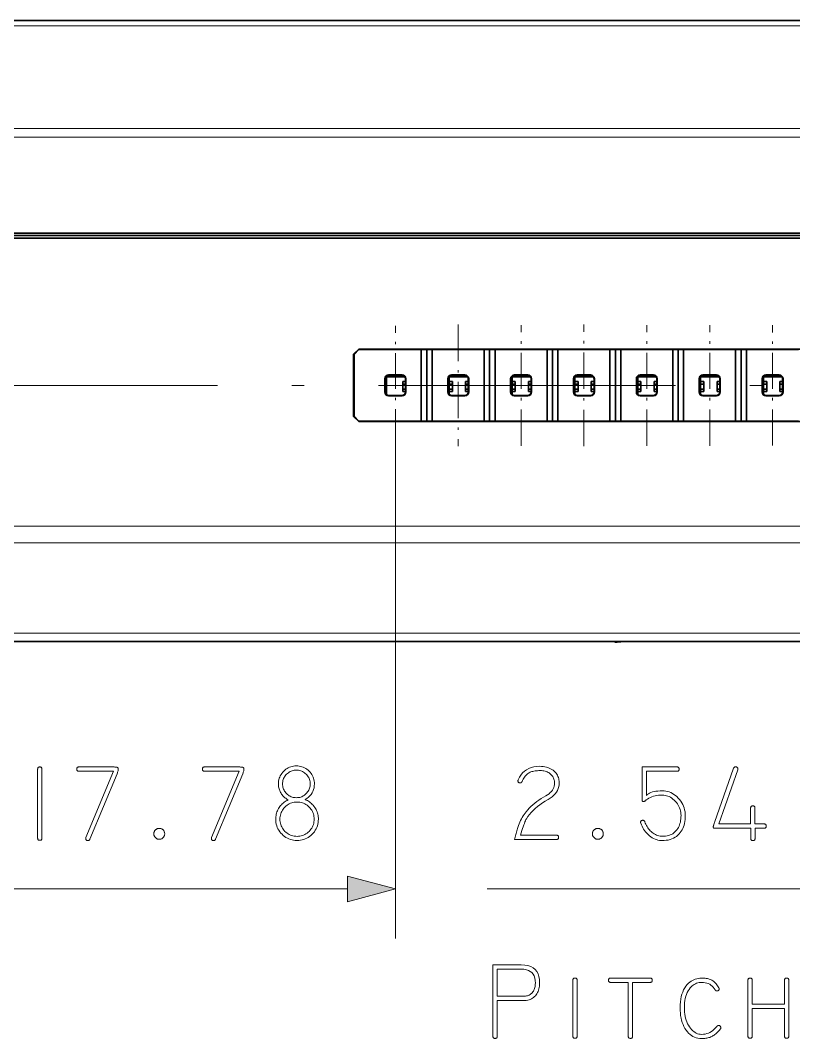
# Model space of a CAD drawing. Extents: x 0 to 297, y 0 to 210.
# Drawn here: x 138.28 to 169.52, y 129.3 to 170.45 of the extents above; entities that cross this region are included whole.
import ezdxf

# ---------------------------------------------------------------- set-up
doc = ezdxf.new("R2010")
doc.units = 0
doc.linetypes.add('DASHDOT', pattern=[18.5, 12, -3, 0.5, -3])

msp = doc.modelspace()

# ---------------------------------------------------------------- linework, layer by layer
at = {"color": 7, "lineweight": 35}
for p, q in [((178.56, 170.451), (125.105, 170.451)), ((115.763, 161.851), (178.611, 161.851)), ((115.763, 161.751), (178.611, 161.751)), ((115.763, 161.751), (178.611, 161.751)), ((115.763, 161.651), (178.611, 161.651)), ((151.954, 157.168), (177.748, 157.168)), ((151.955, 154.237), (177.747, 154.237)), ((122.07, 145.351), (177.187, 145.351))]:
    msp.add_line(p, q, dxfattribs=at)
at = {"color": 7, "lineweight": 13}
for p, q in [((178.56, 170.235), (125.105, 170.235)), ((116.103, 166.082), (178.555, 166.082)), ((116.103, 165.728), (178.555, 165.728)), ((178.349, 150.014), (116.403, 150.014)), ((178.349, 149.343), (116.403, 149.343)), ((122.07, 145.691), (177.187, 145.691))]:
    msp.add_line(p, q, dxfattribs=at)
at = {"color": 7, "linetype": 'DASHDOT', "lineweight": 13, "ltscale": 0.120267}
msp.add_line((153.431, 153.296), (153.431, 158.107), dxfattribs=at)
at = {"color": 7, "linetype": 'DASHDOT', "lineweight": 13, "ltscale": 0.122996}
msp.add_line((155.971, 158.161), (155.971, 153.241), dxfattribs=at)
at = {"color": 7, "linetype": 'DASHDOT', "lineweight": 13, "ltscale": 0.121904}
for p, q in [((158.511, 153.263), (158.511, 158.139)), ((163.591, 153.263), (163.591, 158.139))]:
    msp.add_line(p, q, dxfattribs=at)
at = {"color": 7, "linetype": 'DASHDOT', "lineweight": 13, "ltscale": 0.122995}
msp.add_line((161.051, 153.241), (161.051, 158.161), dxfattribs=at)
at = {"color": 7, "linetype": 'DASHDOT', "lineweight": 13, "ltscale": 0.121905}
msp.add_line((166.131, 153.263), (166.131, 158.139), dxfattribs=at)
at = {"color": 7, "linetype": 'DASHDOT', "lineweight": 13, "ltscale": 0.121359}
msp.add_line((168.671, 153.274), (168.671, 158.128), dxfattribs=at)
at = {"color": 7, "lineweight": 35, "ltscale": 0.007416}
msp.add_line((151.744, 156.958), (151.954, 157.168), dxfattribs=at)
at = {"color": 7, "lineweight": 35, "ltscale": 0.062819}
msp.add_line((151.747, 154.445), (151.744, 156.958), dxfattribs=at)
at = {"color": 7, "lineweight": 35, "ltscale": 0.000448433}
msp.add_line((151.761, 156.951), (151.744, 156.958), dxfattribs=at)
at = {"color": 7, "lineweight": 35, "ltscale": 0.007071}
for p, q in [((151.761, 156.951), (151.961, 157.151)), ((151.761, 154.451), (151.961, 154.251))]:
    msp.add_line(p, q, dxfattribs=at)
at = {"color": 7, "lineweight": 35, "ltscale": 0.0625}
msp.add_line((151.761, 156.951), (151.761, 154.451), dxfattribs=at)
at = {"color": 7, "lineweight": 35, "ltscale": 0.000453891}
msp.add_line((151.961, 157.151), (151.954, 157.168), dxfattribs=at)
at = {"color": 7, "lineweight": 35, "ltscale": 0.062975}
for p, q in [((151.961, 157.151), (154.48, 157.151)), ((154.48, 154.251), (151.961, 154.251))]:
    msp.add_line(p, q, dxfattribs=at)
at = {"color": 7, "lineweight": 35, "ltscale": 0.005503}
for p, q in [((154.48, 157.151), (154.7, 157.143)), ((154.92, 157.151), (154.7, 157.143)), ((157.02, 157.151), (157.24, 157.143)), ((157.46, 157.151), (157.24, 157.143)), ((159.56, 157.151), (159.78, 157.143)), ((160, 157.151), (159.78, 157.143)), ((162.1, 157.151), (162.32, 157.143)), ((162.54, 157.151), (162.32, 157.143)), ((164.64, 157.151), (164.86, 157.143)), ((165.08, 157.151), (164.86, 157.143)), ((167.18, 157.151), (167.4, 157.143)), ((167.62, 157.151), (167.4, 157.143)), ((154.7, 154.259), (154.48, 154.251)), ((154.7, 154.259), (154.92, 154.251)), ((157.24, 154.259), (157.02, 154.251)), ((157.24, 154.259), (157.46, 154.251)), ((159.78, 154.259), (159.56, 154.251)), ((159.78, 154.259), (160, 154.251)), ((162.32, 154.259), (162.1, 154.251)), ((162.32, 154.259), (162.54, 154.251)), ((164.86, 154.259), (164.64, 154.251)), ((164.86, 154.259), (165.08, 154.251)), ((167.4, 154.259), (167.18, 154.251)), ((167.4, 154.259), (167.62, 154.251))]:
    msp.add_line(p, q, dxfattribs=at)
at = {"color": 7, "lineweight": 35, "ltscale": 0.0725}
for p, q in [((154.48, 157.151), (154.48, 154.251)), ((154.92, 157.151), (154.92, 154.251)), ((157.02, 157.151), (157.02, 154.251)), ((157.46, 157.151), (157.46, 154.251)), ((159.56, 157.151), (159.56, 154.251)), ((160, 157.151), (160, 154.251)), ((162.1, 157.151), (162.1, 154.251)), ((162.54, 157.151), (162.54, 154.251)), ((164.64, 157.151), (164.64, 154.251)), ((165.08, 157.151), (165.08, 154.251)), ((167.18, 157.151), (167.18, 154.251)), ((167.62, 157.151), (167.62, 154.251))]:
    msp.add_line(p, q, dxfattribs=at)
at = {"color": 7, "lineweight": 35, "ltscale": 0.072116}
for p, q in [((154.7, 157.143), (154.7, 154.259)), ((157.24, 157.143), (157.24, 154.259)), ((159.78, 157.143), (159.78, 154.259)), ((162.32, 157.143), (162.32, 154.259)), ((164.86, 157.143), (164.86, 154.259)), ((167.4, 157.143), (167.4, 154.259))]:
    msp.add_line(p, q, dxfattribs=at)
at = {"color": 7, "lineweight": 35, "ltscale": 0.0525}
for p, q in [((154.92, 157.151), (157.02, 157.151)), ((157.46, 157.151), (159.56, 157.151)), ((160, 157.151), (162.1, 157.151)), ((162.54, 157.151), (164.64, 157.151)), ((165.08, 157.151), (167.18, 157.151)), ((167.62, 157.151), (169.72, 157.151)), ((157.02, 154.251), (154.92, 154.251)), ((159.56, 154.251), (157.46, 154.251)), ((162.1, 154.251), (160, 154.251)), ((164.64, 154.251), (162.54, 154.251)), ((167.18, 154.251), (165.08, 154.251)), ((169.72, 154.251), (167.62, 154.251))]:
    msp.add_line(p, q, dxfattribs=at)
at = {"color": 7, "lineweight": 35, "ltscale": 0.013664}
for p, q in [((153.008, 155.428), (153.008, 155.974)), ((153.158, 156.124), (153.704, 156.124)), ((153.854, 155.428), (153.854, 155.974)), ((155.548, 155.428), (155.548, 155.974)), ((155.698, 156.124), (156.244, 156.124)), ((156.394, 155.428), (156.394, 155.974)), ((158.088, 155.428), (158.088, 155.974)), ((158.238, 156.124), (158.784, 156.124)), ((158.934, 155.428), (158.934, 155.974)), ((160.628, 155.428), (160.628, 155.974)), ((160.778, 156.124), (161.324, 156.124)), ((161.474, 155.428), (161.474, 155.974)), ((163.168, 155.428), (163.168, 155.974)), ((163.318, 156.124), (163.864, 156.124)), ((164.014, 155.428), (164.014, 155.974)), ((165.708, 155.428), (165.708, 155.974)), ((165.858, 156.124), (166.404, 156.124)), ((166.554, 155.428), (166.554, 155.974)), ((168.248, 155.428), (168.248, 155.974)), ((168.398, 156.124), (168.944, 156.124)), ((169.094, 155.428), (169.094, 155.974)), ((153.158, 155.278), (153.704, 155.278)), ((155.698, 155.278), (156.244, 155.278)), ((158.238, 155.278), (158.784, 155.278)), ((160.778, 155.278), (161.324, 155.278)), ((163.318, 155.278), (163.864, 155.278)), ((165.858, 155.278), (166.404, 155.278)), ((168.398, 155.278), (168.944, 155.278))]:
    msp.add_line(p, q, dxfattribs=at)
at = {"color": 7, "lineweight": 13, "ltscale": 0.000517631}
for p, q in [((153.022, 155.96), (153.008, 155.974)), ((163.182, 155.96), (163.168, 155.974)), ((166.539, 155.96), (166.554, 155.974))]:
    msp.add_line(p, q, dxfattribs=at)
at = {"color": 7, "lineweight": 35, "ltscale": 0.012931}
for p, q in [((153.022, 155.443), (153.022, 155.96)), ((153.839, 155.443), (153.839, 155.96)), ((155.562, 155.443), (155.562, 155.96)), ((156.379, 155.443), (156.379, 155.96)), ((158.102, 155.443), (158.102, 155.96)), ((158.919, 155.443), (158.919, 155.96)), ((160.642, 155.443), (160.642, 155.96)), ((161.459, 155.443), (161.459, 155.96)), ((163.182, 155.443), (163.182, 155.96)), ((163.999, 155.443), (163.999, 155.96)), ((165.722, 155.443), (165.722, 155.96)), ((166.539, 155.443), (166.539, 155.96)), ((168.262, 155.443), (168.262, 155.96)), ((169.079, 155.443), (169.079, 155.96))]:
    msp.add_line(p, q, dxfattribs=at)
at = {"color": 7, "lineweight": 35, "ltscale": 0.017746}
for p, q in [((153.067, 156.045), (153.067, 155.336)), ((155.607, 156.045), (155.607, 155.336)), ((158.147, 156.045), (158.147, 155.336)), ((160.687, 156.045), (160.687, 155.336)), ((163.227, 156.045), (163.227, 155.336)), ((165.767, 156.045), (165.767, 155.336)), ((168.307, 156.045), (168.307, 155.336))]:
    msp.add_line(p, q, dxfattribs=at)
at = {"color": 7, "lineweight": 35, "ltscale": 0.018637}
for p, q in [((153.813, 156.045), (153.067, 156.045)), ((156.353, 156.045), (155.607, 156.045)), ((158.893, 156.045), (158.147, 156.045)), ((161.433, 156.045), (160.687, 156.045)), ((163.973, 156.045), (163.227, 156.045)), ((166.513, 156.045), (165.767, 156.045)), ((169.053, 156.045), (168.307, 156.045))]:
    msp.add_line(p, q, dxfattribs=at)
at = {"color": 7, "lineweight": 35, "ltscale": 0.017763}
msp.add_line((153.068, 156.045), (153.068, 155.335), dxfattribs=at)
at = {"color": 7, "lineweight": 13, "ltscale": 0.000516822}
for p, q in [((153.172, 156.11), (153.158, 156.124)), ((153.69, 156.11), (153.704, 156.124)), ((155.712, 156.11), (155.698, 156.124)), ((156.23, 156.11), (156.244, 156.124)), ((158.252, 156.11), (158.238, 156.124)), ((158.77, 156.11), (158.784, 156.124)), ((160.792, 156.11), (160.778, 156.124)), ((161.31, 156.11), (161.324, 156.124)), ((163.332, 156.11), (163.318, 156.124)), ((166.39, 156.11), (166.404, 156.124)), ((168.412, 156.11), (168.398, 156.124)), ((168.93, 156.11), (168.944, 156.124))]:
    msp.add_line(p, q, dxfattribs=at)
at = {"color": 7, "lineweight": 35, "ltscale": 0.012933}
for p, q in [((153.69, 156.11), (153.172, 156.11)), ((156.23, 156.11), (155.712, 156.11)), ((158.77, 156.11), (158.252, 156.11)), ((161.31, 156.11), (160.792, 156.11)), ((168.93, 156.11), (168.412, 156.11))]:
    msp.add_line(p, q, dxfattribs=at)
at = {"color": 7, "lineweight": 13, "ltscale": 0.000517361}
for p, q in [((153.839, 155.96), (153.854, 155.974)), ((155.562, 155.96), (155.548, 155.974)), ((156.379, 155.96), (156.394, 155.974)), ((158.919, 155.96), (158.934, 155.974)), ((160.642, 155.96), (160.628, 155.974)), ((161.459, 155.96), (161.474, 155.974)), ((163.999, 155.96), (164.014, 155.974)), ((165.722, 155.96), (165.708, 155.974)), ((168.262, 155.96), (168.248, 155.974)), ((169.079, 155.96), (169.094, 155.974))]:
    msp.add_line(p, q, dxfattribs=at)
at = {"color": 7, "lineweight": 13, "ltscale": 0.000517091}
msp.add_line((158.102, 155.96), (158.088, 155.974), dxfattribs=at)
at = {"color": 7, "lineweight": 35, "ltscale": 0.012934}
for p, q in [((163.85, 156.11), (163.332, 156.11)), ((166.39, 156.11), (165.872, 156.11))]:
    msp.add_line(p, q, dxfattribs=at)
at = {"color": 7, "lineweight": 13, "ltscale": 0.000516552}
for p, q in [((163.85, 156.11), (163.864, 156.124)), ((165.872, 156.11), (165.858, 156.124))]:
    msp.add_line(p, q, dxfattribs=at)
at = {"color": 7, "linetype": 'DASHDOT', "lineweight": 13}
msp.add_line((115.75, 155.701), (178.981, 155.701), dxfattribs=at)
at = {"color": 7, "lineweight": 35, "ltscale": 0.002797}
for p, q in [((153.839, 155.855), (153.728, 155.855)), ((153.839, 155.753), (153.728, 155.753)), ((156.379, 155.855), (156.268, 155.855)), ((156.379, 155.753), (156.268, 155.753)), ((158.919, 155.855), (158.808, 155.855)), ((158.919, 155.753), (158.808, 155.753)), ((161.459, 155.855), (161.348, 155.855)), ((161.459, 155.753), (161.348, 155.753)), ((163.999, 155.855), (163.888, 155.855)), ((163.999, 155.753), (163.888, 155.753)), ((166.539, 155.855), (166.428, 155.855)), ((166.539, 155.753), (166.428, 155.753)), ((169.079, 155.855), (168.968, 155.855)), ((169.079, 155.753), (168.968, 155.753))]:
    msp.add_line(p, q, dxfattribs=at)
at = {"color": 7, "lineweight": 35, "ltscale": 0.00254}
for p, q in [((153.728, 155.855), (153.728, 155.753)), ((153.728, 155.55), (153.728, 155.449)), ((155.734, 155.753), (155.734, 155.855)), ((155.734, 155.449), (155.734, 155.55)), ((156.268, 155.855), (156.268, 155.753)), ((156.268, 155.55), (156.268, 155.449)), ((158.274, 155.753), (158.274, 155.855)), ((158.274, 155.449), (158.274, 155.55)), ((158.808, 155.855), (158.808, 155.753)), ((158.808, 155.55), (158.808, 155.449)), ((160.814, 155.753), (160.814, 155.855)), ((160.814, 155.449), (160.814, 155.55)), ((161.348, 155.855), (161.348, 155.753)), ((161.348, 155.55), (161.348, 155.449)), ((163.354, 155.753), (163.354, 155.855)), ((163.354, 155.449), (163.354, 155.55)), ((163.888, 155.855), (163.888, 155.753)), ((163.888, 155.55), (163.888, 155.449)), ((165.894, 155.753), (165.894, 155.855)), ((165.894, 155.449), (165.894, 155.55)), ((166.428, 155.855), (166.428, 155.753)), ((166.428, 155.55), (166.428, 155.449)), ((168.434, 155.753), (168.434, 155.855)), ((168.434, 155.449), (168.434, 155.55)), ((168.968, 155.855), (168.968, 155.753)), ((168.968, 155.55), (168.968, 155.449))]:
    msp.add_line(p, q, dxfattribs=at)
at = {"color": 7, "lineweight": 35, "ltscale": 0.00508}
for p, q in [((153.728, 155.753), (153.728, 155.55)), ((155.734, 155.55), (155.734, 155.753)), ((156.268, 155.753), (156.268, 155.55)), ((158.274, 155.55), (158.274, 155.753)), ((158.808, 155.753), (158.808, 155.55)), ((160.814, 155.55), (160.814, 155.753)), ((161.348, 155.753), (161.348, 155.55)), ((163.354, 155.55), (163.354, 155.753)), ((163.888, 155.753), (163.888, 155.55)), ((165.894, 155.55), (165.894, 155.753)), ((166.428, 155.753), (166.428, 155.55)), ((168.434, 155.55), (168.434, 155.753)), ((168.968, 155.753), (168.968, 155.55))]:
    msp.add_line(p, q, dxfattribs=at)
at = {"color": 7, "lineweight": 35, "ltscale": 0.002796}
for p, q in [((153.839, 155.55), (153.728, 155.55)), ((156.379, 155.55), (156.268, 155.55)), ((158.919, 155.55), (158.808, 155.55)), ((161.459, 155.55), (161.348, 155.55)), ((163.999, 155.55), (163.888, 155.55)), ((166.539, 155.55), (166.428, 155.55)), ((169.079, 155.55), (168.968, 155.55)), ((153.839, 155.449), (153.728, 155.449)), ((156.379, 155.449), (156.268, 155.449)), ((158.919, 155.449), (158.808, 155.449)), ((161.459, 155.449), (161.348, 155.449)), ((163.999, 155.449), (163.888, 155.449)), ((169.079, 155.449), (168.968, 155.449))]:
    msp.add_line(p, q, dxfattribs=at)
at = {"color": 7, "lineweight": 35, "ltscale": 0.003175}
for p, q in [((155.734, 155.855), (155.607, 155.855)), ((155.734, 155.753), (155.607, 155.753)), ((155.734, 155.55), (155.607, 155.55)), ((158.274, 155.855), (158.147, 155.855)), ((158.274, 155.753), (158.147, 155.753)), ((158.274, 155.55), (158.147, 155.55)), ((160.814, 155.855), (160.687, 155.855)), ((160.814, 155.753), (160.687, 155.753)), ((160.814, 155.55), (160.687, 155.55)), ((163.354, 155.855), (163.227, 155.855)), ((163.354, 155.753), (163.227, 155.753)), ((163.354, 155.55), (163.227, 155.55)), ((165.894, 155.855), (165.767, 155.855)), ((165.894, 155.753), (165.767, 155.753)), ((165.894, 155.55), (165.767, 155.55)), ((168.434, 155.855), (168.307, 155.855)), ((168.434, 155.753), (168.307, 155.753)), ((168.434, 155.55), (168.307, 155.55)), ((155.734, 155.449), (155.607, 155.449)), ((158.274, 155.449), (158.147, 155.449)), ((160.814, 155.449), (160.687, 155.449)), ((163.354, 155.449), (163.227, 155.449)), ((165.894, 155.449), (165.767, 155.449)), ((168.434, 155.449), (168.307, 155.449))]:
    msp.add_line(p, q, dxfattribs=at)
at = {"color": 7, "lineweight": 13, "ltscale": 0.000519789}
for p, q in [((153.022, 155.443), (153.008, 155.428)), ((163.182, 155.443), (163.168, 155.428)), ((166.539, 155.443), (166.554, 155.428))]:
    msp.add_line(p, q, dxfattribs=at)
at = {"color": 7, "lineweight": 13, "ltscale": 0.000520328}
for p, q in [((153.172, 155.293), (153.158, 155.278)), ((158.769, 155.293), (158.784, 155.278)), ((160.792, 155.293), (160.778, 155.278)), ((161.309, 155.293), (161.324, 155.278)), ((163.849, 155.293), (163.864, 155.278)), ((165.872, 155.293), (165.858, 155.278)), ((168.412, 155.293), (168.398, 155.278)), ((168.929, 155.293), (168.944, 155.278))]:
    msp.add_line(p, q, dxfattribs=at)
at = {"color": 7, "lineweight": 35, "ltscale": 0.012928}
for p, q in [((153.689, 155.293), (153.172, 155.293)), ((156.229, 155.293), (155.712, 155.293)), ((158.769, 155.293), (158.252, 155.293)), ((163.849, 155.293), (163.332, 155.293)), ((166.389, 155.293), (165.872, 155.293))]:
    msp.add_line(p, q, dxfattribs=at)
at = {"color": 7, "lineweight": 13, "ltscale": 0.000520598}
for p, q in [((153.689, 155.293), (153.704, 155.278)), ((155.712, 155.293), (155.698, 155.278)), ((156.229, 155.293), (156.244, 155.278)), ((158.252, 155.293), (158.238, 155.278)), ((163.332, 155.293), (163.318, 155.278)), ((166.389, 155.293), (166.404, 155.278))]:
    msp.add_line(p, q, dxfattribs=at)
at = {"color": 7, "lineweight": 13, "ltscale": 0.000519519}
for p, q in [((153.839, 155.443), (153.854, 155.428)), ((155.562, 155.443), (155.548, 155.428)), ((156.379, 155.443), (156.394, 155.428)), ((158.102, 155.443), (158.088, 155.428)), ((158.919, 155.443), (158.934, 155.428)), ((160.642, 155.443), (160.628, 155.428)), ((161.459, 155.443), (161.474, 155.428)), ((163.999, 155.443), (164.014, 155.428)), ((165.722, 155.443), (165.708, 155.428)), ((168.262, 155.443), (168.248, 155.428)), ((169.079, 155.443), (169.094, 155.428))]:
    msp.add_line(p, q, dxfattribs=at)
at = {"color": 7, "lineweight": 35, "ltscale": 0.012929}
for p, q in [((161.309, 155.293), (160.792, 155.293)), ((168.929, 155.293), (168.412, 155.293))]:
    msp.add_line(p, q, dxfattribs=at)
at = {"color": 7, "lineweight": 35, "ltscale": 0.002795}
msp.add_line((166.539, 155.449), (166.428, 155.449), dxfattribs=at)
at = {"color": 7, "lineweight": 35, "ltscale": 0.000386019}
msp.add_line((151.761, 154.451), (151.747, 154.445), dxfattribs=at)
at = {"color": 7, "lineweight": 35, "ltscale": 0.007365}
msp.add_line((151.747, 154.445), (151.955, 154.237), dxfattribs=at)
at = {"color": 7, "lineweight": 35, "ltscale": 0.000381206}
msp.add_line((151.961, 154.251), (151.955, 154.237), dxfattribs=at)
at = {"color": 7, "lineweight": 13, "ltscale": 0.498617}
msp.add_line((153.431, 153.296), (153.431, 133.351), dxfattribs=at)
at = {"color": 7, "lineweight": 35, "ltscale": 0.000834665}
msp.add_line((162.296, 145.318), (162.295, 145.351), dxfattribs=at)
at = {"color": 7, "lineweight": 35, "ltscale": 0.002377}
msp.add_line((162.296, 145.318), (162.391, 145.326), dxfattribs=at)
at = {"color": 7, "lineweight": 13, "ltscale": 0.00063002}
msp.add_line((162.391, 145.326), (162.39, 145.351), dxfattribs=at)
at = {"color": 7, "lineweight": 35, "ltscale": 0.007343}
msp.add_line((162.684, 145.351), (162.391, 145.326), dxfattribs=at)
msp.add_line((162.684, 145.351), (162.391, 145.326), dxfattribs=at)
at = {"color": 7, "lineweight": 13, "ltscale": 0.347908}
msp.add_line((137.583, 135.351), (151.499, 135.351), dxfattribs=at)
at = {"color": 7, "lineweight": 13, "ltscale": 0.367075}
msp.add_line((157.136, 135.351), (171.819, 135.351), dxfattribs=at)
at = {"color": 7, "lineweight": 13}
for points in [[(150.321, 138.169), (150.319, 138.099), (150.311, 138.031), (150.299, 137.965), (150.281, 137.902), (150.258, 137.84), (150.23, 137.78), (150.197, 137.722), (150.159, 137.666), (150.116, 137.613), (150.068, 137.561), (150.016, 137.513), (149.963, 137.47), (149.907, 137.432), (149.849, 137.399), (149.789, 137.371), (149.728, 137.348), (149.664, 137.331), (149.598, 137.318), (149.53, 137.31), (149.46, 137.308), (149.39, 137.31), (149.322, 137.318), (149.256, 137.331), (149.192, 137.348), (149.13, 137.371), (149.071, 137.399), (149.013, 137.432), (148.957, 137.47), (148.903, 137.513), (148.852, 137.561), (148.804, 137.613), (148.76, 137.666), (148.723, 137.722), (148.69, 137.78), (148.662, 137.84), (148.639, 137.902), (148.621, 137.965), (148.609, 138.031), (148.601, 138.099), (148.598, 138.169), (148.6, 138.221), (148.604, 138.271), (148.611, 138.321), (148.621, 138.369), (148.633, 138.417), (148.648, 138.463), (148.666, 138.509), (148.687, 138.553), (148.711, 138.597), (148.737, 138.639), (148.766, 138.68), (148.796, 138.719), (148.828, 138.755), (148.862, 138.79), (148.897, 138.822), (148.934, 138.853), (148.973, 138.881), (149.014, 138.907), (149.056, 138.931), (149.101, 138.953), (149.066, 138.972), (149.032, 138.993), (149, 139.015), (148.97, 139.039), (148.94, 139.064), (148.913, 139.092), (148.886, 139.12), (148.861, 139.151), (148.837, 139.183), (148.815, 139.217), (148.794, 139.252), (148.776, 139.288), (148.76, 139.324), (148.746, 139.361), (148.734, 139.399), (148.724, 139.437), (148.716, 139.476), (148.711, 139.516), (148.708, 139.557), (148.707, 139.598), (148.709, 139.657), (148.715, 139.714), (148.726, 139.77), (148.741, 139.823), (148.76, 139.875), (148.784, 139.926), (148.812, 139.975), (148.844, 140.022), (148.88, 140.067), (148.921, 140.111), (148.965, 140.152), (149.01, 140.188), (149.057, 140.22), (149.106, 140.248), (149.156, 140.272), (149.208, 140.291), (149.262, 140.306), (149.318, 140.317), (149.375, 140.323), (149.434, 140.325), (149.493, 140.323), (149.55, 140.317), (149.606, 140.306), (149.659, 140.291), (149.712, 140.272), (149.762, 140.248), (149.811, 140.22), (149.858, 140.188), (149.903, 140.152), (149.947, 140.111), (149.988, 140.067), (150.024, 140.022), (150.056, 139.975), (150.084, 139.926), (150.108, 139.875), (150.127, 139.823), (150.142, 139.77), (150.153, 139.714), (150.159, 139.657), (150.161, 139.598), (150.157, 139.516), (150.146, 139.438), (150.127, 139.365), (150.101, 139.295), (150.067, 139.23), (150.026, 139.169), (149.977, 139.112), (149.92, 139.059), (149.856, 139.01), (149.785, 138.966), (149.832, 138.945), (149.878, 138.921), (149.921, 138.896), (149.963, 138.868), (150.003, 138.837), (150.041, 138.804), (150.077, 138.769), (150.111, 138.732), (150.144, 138.692), (150.174, 138.65), (150.202, 138.606), (150.227, 138.561), (150.249, 138.516), (150.268, 138.469), (150.285, 138.421), (150.298, 138.373), (150.308, 138.323), (150.315, 138.273), (150.32, 138.222)], [(139.153, 137.403), (139.152, 137.387), (139.149, 137.372), (139.145, 137.359), (139.139, 137.348), (139.131, 137.338), (139.121, 137.33), (139.11, 137.324), (139.097, 137.32), (139.082, 137.317), (139.066, 137.317), (139.049, 137.317), (139.035, 137.32), (139.022, 137.324), (139.011, 137.33), (139.001, 137.338), (138.993, 137.348), (138.987, 137.359), (138.983, 137.372), (138.98, 137.387), (138.979, 137.403), (138.979, 140.195), (138.98, 140.212), (138.983, 140.226), (138.987, 140.239), (138.993, 140.251), (139.001, 140.26), (139.011, 140.268), (139.022, 140.274), (139.035, 140.278), (139.049, 140.281), (139.066, 140.282), (139.082, 140.281), (139.097, 140.278), (139.11, 140.274), (139.121, 140.268), (139.131, 140.26), (139.139, 140.251), (139.145, 140.239), (139.149, 140.226), (139.152, 140.212), (139.153, 140.195)], [(142.23, 140.23), (142.235, 140.219), (142.237, 140.206), (142.237, 140.19), (142.236, 140.172), (142.233, 140.151), (142.227, 140.128), (142.22, 140.102), (142.211, 140.073), (142.2, 140.043), (142.187, 140.009), (141.088, 137.36), (141.083, 137.35), (141.078, 137.341), (141.072, 137.333), (141.065, 137.327), (141.058, 137.321), (141.051, 137.316), (141.042, 137.313), (141.034, 137.31), (141.024, 137.308), (141.014, 137.308), (140.997, 137.309), (140.981, 137.311), (140.968, 137.316), (140.956, 137.322), (140.946, 137.329), (140.938, 137.339), (140.931, 137.35), (140.927, 137.363), (140.924, 137.378), (140.923, 137.394), (140.923, 137.398), (140.923, 137.401), (140.924, 137.405), (140.924, 137.408), (140.925, 137.412), (140.926, 137.415), (140.927, 137.419), (140.929, 137.422), (140.93, 137.426), (140.932, 137.429), (142.04, 140.109), (140.646, 140.109), (140.63, 140.11), (140.615, 140.112), (140.602, 140.117), (140.591, 140.123), (140.581, 140.13), (140.573, 140.14), (140.567, 140.151), (140.563, 140.164), (140.56, 140.179), (140.559, 140.195), (140.56, 140.212), (140.563, 140.226), (140.567, 140.239), (140.573, 140.251), (140.581, 140.26), (140.591, 140.268), (140.602, 140.274), (140.615, 140.278), (140.63, 140.281), (140.646, 140.282), (141.984, 140.282), (142.015, 140.282), (142.043, 140.281), (142.069, 140.281), (142.093, 140.28), (142.115, 140.279), (142.134, 140.277), (142.151, 140.276), (142.165, 140.274), (142.177, 140.271), (142.187, 140.269), (142.192, 140.268), (142.197, 140.266), (142.202, 140.264), (142.207, 140.261), (142.211, 140.257), (142.215, 140.253), (142.219, 140.248), (142.223, 140.243), (142.227, 140.237)], [(147.308, 140.23), (147.313, 140.219), (147.315, 140.206), (147.315, 140.19), (147.314, 140.172), (147.311, 140.151), (147.305, 140.128), (147.298, 140.102), (147.289, 140.073), (147.278, 140.043), (147.265, 140.009), (146.166, 137.36), (146.161, 137.35), (146.156, 137.341), (146.15, 137.333), (146.143, 137.327), (146.136, 137.321), (146.129, 137.316), (146.12, 137.313), (146.111, 137.31), (146.102, 137.308), (146.092, 137.308), (146.075, 137.309), (146.059, 137.311), (146.046, 137.316), (146.034, 137.322), (146.024, 137.329), (146.016, 137.339), (146.009, 137.35), (146.005, 137.363), (146.002, 137.378), (146.001, 137.394), (146.001, 137.398), (146.001, 137.401), (146.002, 137.405), (146.002, 137.408), (146.003, 137.412), (146.004, 137.415), (146.005, 137.419), (146.007, 137.422), (146.008, 137.426), (146.01, 137.429), (147.118, 140.109), (145.724, 140.109), (145.708, 140.11), (145.693, 140.112), (145.68, 140.117), (145.669, 140.123), (145.659, 140.13), (145.651, 140.14), (145.645, 140.151), (145.641, 140.164), (145.638, 140.179), (145.637, 140.195), (145.638, 140.212), (145.641, 140.226), (145.645, 140.239), (145.651, 140.251), (145.659, 140.26), (145.669, 140.268), (145.68, 140.274), (145.693, 140.278), (145.708, 140.281), (145.724, 140.282), (147.062, 140.282), (147.092, 140.282), (147.121, 140.281), (147.147, 140.281), (147.171, 140.28), (147.193, 140.279), (147.212, 140.277), (147.229, 140.276), (147.243, 140.274), (147.255, 140.271), (147.265, 140.269), (147.27, 140.268), (147.275, 140.266), (147.28, 140.264), (147.284, 140.261), (147.289, 140.257), (147.293, 140.253), (147.297, 140.248), (147.301, 140.243), (147.305, 140.237)], [(149.992, 139.598), (149.991, 139.643), (149.986, 139.687), (149.978, 139.73), (149.966, 139.771), (149.951, 139.811), (149.933, 139.85), (149.912, 139.887), (149.887, 139.923), (149.859, 139.958), (149.828, 139.992), (149.794, 140.023), (149.759, 140.051), (149.723, 140.076), (149.686, 140.097), (149.647, 140.115), (149.607, 140.13), (149.566, 140.142), (149.523, 140.15), (149.479, 140.155), (149.434, 140.156), (149.389, 140.155), (149.345, 140.15), (149.302, 140.142), (149.261, 140.13), (149.221, 140.115), (149.182, 140.097), (149.145, 140.076), (149.108, 140.051), (149.074, 140.023), (149.04, 139.992), (149.009, 139.958), (148.981, 139.923), (148.956, 139.887), (148.935, 139.85), (148.917, 139.811), (148.902, 139.771), (148.89, 139.73), (148.882, 139.687), (148.877, 139.643), (148.875, 139.598), (148.877, 139.553), (148.882, 139.509), (148.89, 139.466), (148.902, 139.425), (148.917, 139.385), (148.935, 139.346), (148.956, 139.309), (148.981, 139.272), (149.009, 139.238), (149.04, 139.204), (149.074, 139.173), (149.108, 139.145), (149.145, 139.12), (149.182, 139.099), (149.221, 139.081), (149.261, 139.066), (149.302, 139.054), (149.345, 139.046), (149.389, 139.041), (149.434, 139.039), (149.479, 139.041), (149.523, 139.046), (149.566, 139.054), (149.607, 139.066), (149.647, 139.081), (149.686, 139.099), (149.723, 139.12), (149.759, 139.145), (149.794, 139.173), (149.828, 139.204), (149.859, 139.238), (149.887, 139.272), (149.912, 139.309), (149.933, 139.346), (149.951, 139.385), (149.966, 139.425), (149.978, 139.466), (149.986, 139.509), (149.991, 139.553)], [(159.938, 137.351), (158.241, 137.351), (158.256, 137.4), (158.27, 137.45), (158.285, 137.499), (158.299, 137.548), (158.314, 137.597), (158.328, 137.646), (158.342, 137.694), (158.356, 137.743), (158.37, 137.792), (158.384, 137.84), (158.408, 137.912), (158.435, 137.982), (158.463, 138.05), (158.493, 138.116), (158.526, 138.18), (158.56, 138.242), (158.596, 138.303), (158.635, 138.361), (158.675, 138.418), (158.717, 138.472), (158.778, 138.546), (158.842, 138.617), (158.911, 138.687), (158.984, 138.754), (159.062, 138.82), (159.143, 138.883), (159.229, 138.945), (159.32, 139.004), (159.415, 139.062), (159.514, 139.117), (159.581, 139.157), (159.64, 139.199), (159.693, 139.244), (159.738, 139.292), (159.777, 139.342), (159.808, 139.396), (159.833, 139.452), (159.851, 139.511), (159.861, 139.572), (159.865, 139.637), (159.863, 139.677), (159.858, 139.716), (159.851, 139.753), (159.84, 139.79), (159.827, 139.825), (159.81, 139.859), (159.79, 139.892), (159.768, 139.924), (159.742, 139.954), (159.713, 139.983), (159.679, 140.012), (159.643, 140.038), (159.605, 140.06), (159.566, 140.08), (159.524, 140.097), (159.48, 140.11), (159.434, 140.121), (159.386, 140.129), (159.336, 140.133), (159.284, 140.135), (159.229, 140.134), (159.177, 140.131), (159.127, 140.127), (159.079, 140.121), (159.033, 140.113), (158.99, 140.104), (158.95, 140.092), (158.912, 140.079), (158.876, 140.065), (158.843, 140.048), (158.806, 140.027), (158.772, 140.002), (158.738, 139.974), (158.706, 139.943), (158.676, 139.908), (158.648, 139.871), (158.62, 139.83), (158.595, 139.786), (158.571, 139.739), (158.549, 139.689), (158.544, 139.679), (158.539, 139.67), (158.533, 139.662), (158.526, 139.656), (158.519, 139.65), (158.512, 139.645), (158.503, 139.642), (158.495, 139.639), (158.485, 139.637), (158.475, 139.637), (158.458, 139.638), (158.442, 139.64), (158.429, 139.645), (158.417, 139.651), (158.407, 139.658), (158.399, 139.668), (158.392, 139.679), (158.388, 139.692), (158.385, 139.707), (158.384, 139.723), (158.384, 139.727), (158.384, 139.73), (158.385, 139.734), (158.385, 139.737), (158.386, 139.741), (158.387, 139.744), (158.388, 139.748), (158.39, 139.751), (158.391, 139.755), (158.393, 139.758), (158.443, 139.863), (158.501, 139.956), (158.568, 140.038), (158.643, 140.11), (158.726, 140.17), (158.818, 140.22), (158.918, 140.258), (159.026, 140.286), (159.142, 140.302), (159.267, 140.308), (159.338, 140.306), (159.407, 140.3), (159.472, 140.29), (159.535, 140.276), (159.595, 140.258), (159.652, 140.236), (159.706, 140.21), (159.758, 140.18), (159.806, 140.147), (159.852, 140.109), (159.889, 140.071), (159.923, 140.031), (159.953, 139.989), (159.979, 139.946), (160.001, 139.901), (160.019, 139.854), (160.033, 139.806), (160.043, 139.755), (160.049, 139.704), (160.051, 139.65), (160.046, 139.566), (160.033, 139.486), (160.01, 139.409), (159.979, 139.335), (159.938, 139.266), (159.889, 139.199), (159.83, 139.137), (159.763, 139.078), (159.686, 139.022), (159.6, 138.97), (159.482, 138.902), (159.37, 138.831), (159.266, 138.758), (159.168, 138.683), (159.078, 138.607), (158.994, 138.528), (158.918, 138.447), (158.848, 138.363), (158.786, 138.278), (158.73, 138.191), (158.71, 138.153), (158.689, 138.109), (158.667, 138.058), (158.644, 138.001), (158.621, 137.938), (158.597, 137.868), (158.572, 137.792), (158.546, 137.709), (158.52, 137.62), (158.492, 137.524), (159.938, 137.524), (159.955, 137.523), (159.969, 137.521), (159.982, 137.517), (159.994, 137.51), (160.003, 137.503), (160.011, 137.493), (160.017, 137.482), (160.021, 137.469), (160.024, 137.454), (160.025, 137.438), (160.024, 137.421), (160.021, 137.407), (160.017, 137.394), (160.011, 137.382), (160.003, 137.373), (159.994, 137.365), (159.982, 137.359), (159.969, 137.355), (159.955, 137.352)], [(165.146, 138.317), (165.144, 138.233), (165.138, 138.153), (165.128, 138.076), (165.113, 138.003), (165.095, 137.932), (165.073, 137.865), (165.046, 137.801), (165.016, 137.74), (164.981, 137.683), (164.942, 137.628), (164.896, 137.573), (164.845, 137.523), (164.79, 137.478), (164.731, 137.438), (164.669, 137.403), (164.602, 137.374), (164.532, 137.349), (164.458, 137.33), (164.379, 137.317), (164.297, 137.308), (164.232, 137.306), (164.167, 137.308), (164.104, 137.316), (164.043, 137.327), (163.983, 137.344), (163.924, 137.364), (163.867, 137.39), (163.811, 137.42), (163.757, 137.455), (163.704, 137.494), (163.658, 137.533), (163.614, 137.574), (163.572, 137.619), (163.533, 137.666), (163.496, 137.716), (163.461, 137.769), (163.428, 137.825), (163.398, 137.883), (163.37, 137.945), (163.345, 138.009), (163.344, 138.013), (163.344, 138.016), (163.343, 138.02), (163.342, 138.023), (163.342, 138.026), (163.341, 138.03), (163.341, 138.033), (163.341, 138.037), (163.341, 138.04), (163.341, 138.044), (163.342, 138.059), (163.344, 138.073), (163.349, 138.086), (163.355, 138.096), (163.363, 138.105), (163.373, 138.113), (163.385, 138.119), (163.399, 138.123), (163.414, 138.125), (163.432, 138.126), (163.443, 138.125), (163.453, 138.124), (163.462, 138.121), (163.471, 138.117), (163.479, 138.112), (163.487, 138.106), (163.493, 138.098), (163.5, 138.09), (163.505, 138.08), (163.51, 138.07), (163.53, 138.016), (163.553, 137.965), (163.578, 137.916), (163.604, 137.87), (163.633, 137.825), (163.663, 137.783), (163.696, 137.743), (163.73, 137.705), (163.766, 137.67), (163.804, 137.637), (163.847, 137.604), (163.891, 137.575), (163.936, 137.55), (163.983, 137.529), (164.03, 137.511), (164.079, 137.498), (164.128, 137.488), (164.179, 137.482), (164.231, 137.479), (164.284, 137.481), (164.351, 137.488), (164.415, 137.499), (164.475, 137.514), (164.532, 137.534), (164.586, 137.558), (164.637, 137.586), (164.685, 137.619), (164.729, 137.657), (164.77, 137.699), (164.808, 137.745), (164.84, 137.791), (164.867, 137.839), (164.892, 137.889), (164.914, 137.942), (164.932, 137.998), (164.946, 138.057), (164.958, 138.118), (164.966, 138.181), (164.971, 138.248), (164.973, 138.317), (164.97, 138.382), (164.964, 138.446), (164.952, 138.509), (164.936, 138.569), (164.915, 138.628), (164.89, 138.685), (164.86, 138.741), (164.826, 138.794), (164.787, 138.846), (164.743, 138.897), (164.697, 138.943), (164.649, 138.985), (164.6, 139.022), (164.549, 139.055), (164.498, 139.082), (164.445, 139.104), (164.39, 139.121), (164.335, 139.133), (164.278, 139.141), (164.22, 139.143), (164.143, 139.141), (164.069, 139.136), (163.997, 139.126), (163.929, 139.112), (163.862, 139.095), (163.799, 139.073), (163.738, 139.048), (163.679, 139.019), (163.623, 138.986), (163.57, 138.949), (163.557, 138.936), (163.545, 138.925), (163.533, 138.915), (163.521, 138.907), (163.51, 138.9), (163.499, 138.894), (163.488, 138.889), (163.477, 138.886), (163.467, 138.884), (163.458, 138.884), (163.447, 138.884), (163.437, 138.886), (163.429, 138.889), (163.422, 138.894), (163.415, 138.9), (163.41, 138.907), (163.406, 138.915), (163.404, 138.925), (163.402, 138.936), (163.401, 138.949), (163.401, 140.282), (164.813, 140.282), (164.829, 140.281), (164.844, 140.278), (164.857, 140.274), (164.868, 140.268), (164.878, 140.26), (164.885, 140.251), (164.891, 140.239), (164.896, 140.226), (164.898, 140.212), (164.899, 140.195), (164.898, 140.179), (164.896, 140.164), (164.891, 140.151), (164.885, 140.14), (164.878, 140.13), (164.868, 140.123), (164.857, 140.117), (164.844, 140.112), (164.829, 140.11), (164.813, 140.109), (163.575, 140.109), (163.575, 139.13), (163.611, 139.166), (163.654, 139.197), (163.703, 139.225), (163.759, 139.249), (163.82, 139.27), (163.888, 139.287), (163.961, 139.3), (164.041, 139.309), (164.127, 139.315), (164.22, 139.317), (164.291, 139.314), (164.362, 139.305), (164.43, 139.29), (164.497, 139.27), (164.562, 139.244), (164.625, 139.212), (164.686, 139.174), (164.746, 139.131), (164.804, 139.082), (164.86, 139.026), (164.915, 138.965), (164.963, 138.901), (165.006, 138.835), (165.043, 138.767), (165.075, 138.697), (165.1, 138.625), (165.12, 138.551), (165.135, 138.475), (165.143, 138.397)], [(168.332, 137.806), (167.964, 137.806), (167.964, 137.394), (167.963, 137.378), (167.961, 137.363), (167.956, 137.35), (167.95, 137.339), (167.942, 137.329), (167.933, 137.322), (167.922, 137.316), (167.909, 137.311), (167.894, 137.309), (167.878, 137.308), (167.861, 137.309), (167.846, 137.311), (167.833, 137.316), (167.822, 137.322), (167.813, 137.329), (167.805, 137.339), (167.799, 137.35), (167.794, 137.363), (167.792, 137.378), (167.791, 137.394), (167.791, 137.806), (166.323, 137.806), (166.314, 137.806), (166.306, 137.808), (166.299, 137.81), (166.293, 137.814), (166.288, 137.819), (166.283, 137.824), (166.28, 137.831), (166.278, 137.839), (166.276, 137.848), (166.276, 137.858), (166.276, 137.867), (166.278, 137.879), (166.28, 137.892), (166.283, 137.907), (166.288, 137.924), (166.293, 137.942), (166.299, 137.963), (166.306, 137.985), (166.314, 138.009), (166.323, 138.035), (167.098, 140.23), (167.103, 140.241), (167.108, 140.25), (167.114, 140.259), (167.121, 140.266), (167.129, 140.272), (167.137, 140.277), (167.146, 140.281), (167.155, 140.284), (167.165, 140.286), (167.176, 140.286), (167.194, 140.285), (167.209, 140.283), (167.223, 140.278), (167.234, 140.272), (167.244, 140.265), (167.253, 140.255), (167.259, 140.244), (167.264, 140.231), (167.266, 140.216), (167.267, 140.2), (167.267, 140.197), (167.267, 140.194), (167.267, 140.191), (167.266, 140.189), (167.266, 140.186), (167.266, 140.182), (167.265, 140.179), (167.264, 140.176), (167.264, 140.173), (167.263, 140.169), (166.497, 137.979), (167.787, 137.979), (167.787, 138.624), (167.788, 138.64), (167.79, 138.655), (167.794, 138.668), (167.8, 138.679), (167.808, 138.689), (167.818, 138.697), (167.829, 138.703), (167.842, 138.707), (167.857, 138.71), (167.873, 138.71), (167.89, 138.71), (167.904, 138.707), (167.917, 138.703), (167.929, 138.697), (167.938, 138.689), (167.946, 138.679), (167.952, 138.668), (167.956, 138.655), (167.959, 138.64), (167.96, 138.624), (167.96, 137.979), (168.332, 137.979), (168.349, 137.978), (168.363, 137.975), (168.376, 137.971), (168.387, 137.965), (168.397, 137.957), (168.405, 137.948), (168.411, 137.936), (168.415, 137.923), (168.418, 137.909), (168.419, 137.892), (168.418, 137.876), (168.415, 137.861), (168.411, 137.848), (168.405, 137.837), (168.397, 137.827), (168.387, 137.82), (168.376, 137.813), (168.363, 137.809), (168.349, 137.807)], [(150.153, 138.169), (150.15, 138.226), (150.144, 138.282), (150.134, 138.335), (150.12, 138.387), (150.102, 138.437), (150.079, 138.485), (150.053, 138.532), (150.022, 138.577), (149.988, 138.62), (149.949, 138.661), (149.908, 138.699), (149.864, 138.733), (149.82, 138.763), (149.773, 138.789), (149.725, 138.812), (149.675, 138.83), (149.624, 138.844), (149.571, 138.854), (149.516, 138.86), (149.46, 138.862), (149.404, 138.86), (149.349, 138.854), (149.296, 138.844), (149.244, 138.83), (149.195, 138.812), (149.147, 138.789), (149.1, 138.763), (149.055, 138.733), (149.012, 138.699), (148.971, 138.661), (148.932, 138.62), (148.897, 138.577), (148.867, 138.532), (148.84, 138.485), (148.818, 138.437), (148.8, 138.387), (148.786, 138.335), (148.775, 138.282), (148.769, 138.226), (148.767, 138.169), (148.769, 138.113), (148.775, 138.058), (148.786, 138.005), (148.8, 137.954), (148.818, 137.904), (148.84, 137.856), (148.867, 137.81), (148.897, 137.765), (148.932, 137.722), (148.971, 137.68), (149.012, 137.641), (149.055, 137.607), (149.1, 137.576), (149.147, 137.55), (149.195, 137.528), (149.244, 137.509), (149.296, 137.495), (149.349, 137.485), (149.404, 137.479), (149.46, 137.477), (149.516, 137.479), (149.571, 137.485), (149.624, 137.495), (149.675, 137.509), (149.725, 137.528), (149.773, 137.55), (149.82, 137.576), (149.864, 137.607), (149.908, 137.641), (149.949, 137.68), (149.988, 137.722), (150.022, 137.765), (150.053, 137.81), (150.079, 137.856), (150.102, 137.904), (150.12, 137.954), (150.134, 138.005), (150.144, 138.058), (150.15, 138.113)], [(144.114, 137.581), (144.113, 137.563), (144.111, 137.545), (144.108, 137.528), (144.103, 137.512), (144.097, 137.496), (144.09, 137.481), (144.082, 137.466), (144.072, 137.452), (144.061, 137.438), (144.049, 137.425), (144.035, 137.412), (144.022, 137.401), (144.007, 137.392), (143.993, 137.383), (143.977, 137.376), (143.961, 137.37), (143.945, 137.366), (143.928, 137.362), (143.911, 137.36), (143.893, 137.36), (143.875, 137.36), (143.857, 137.362), (143.841, 137.366), (143.824, 137.37), (143.808, 137.376), (143.793, 137.383), (143.778, 137.392), (143.764, 137.401), (143.75, 137.412), (143.737, 137.425), (143.725, 137.438), (143.714, 137.452), (143.704, 137.466), (143.695, 137.481), (143.688, 137.496), (143.682, 137.512), (143.678, 137.528), (143.675, 137.545), (143.673, 137.563), (143.672, 137.581), (143.673, 137.598), (143.675, 137.616), (143.678, 137.633), (143.682, 137.649), (143.688, 137.665), (143.695, 137.68), (143.704, 137.695), (143.714, 137.709), (143.725, 137.723), (143.737, 137.736), (143.75, 137.749), (143.764, 137.76), (143.778, 137.77), (143.793, 137.778), (143.808, 137.785), (143.824, 137.791), (143.841, 137.796), (143.857, 137.799), (143.875, 137.801), (143.893, 137.801), (143.911, 137.801), (143.928, 137.799), (143.945, 137.796), (143.961, 137.791), (143.977, 137.785), (143.993, 137.778), (144.007, 137.77), (144.022, 137.76), (144.035, 137.749), (144.049, 137.736), (144.061, 137.723), (144.072, 137.709), (144.082, 137.695), (144.09, 137.68), (144.097, 137.665), (144.103, 137.649), (144.108, 137.633), (144.111, 137.616), (144.113, 137.598)], [(161.834, 137.581), (161.834, 137.563), (161.832, 137.545), (161.828, 137.528), (161.824, 137.512), (161.818, 137.496), (161.811, 137.481), (161.802, 137.466), (161.793, 137.452), (161.782, 137.438), (161.769, 137.425), (161.756, 137.412), (161.742, 137.401), (161.728, 137.392), (161.713, 137.383), (161.698, 137.376), (161.682, 137.37), (161.666, 137.366), (161.649, 137.362), (161.631, 137.36), (161.613, 137.36), (161.596, 137.36), (161.578, 137.362), (161.561, 137.366), (161.545, 137.37), (161.529, 137.376), (161.514, 137.383), (161.499, 137.392), (161.485, 137.401), (161.471, 137.412), (161.458, 137.425), (161.445, 137.438), (161.434, 137.452), (161.425, 137.466), (161.416, 137.481), (161.409, 137.496), (161.403, 137.512), (161.399, 137.528), (161.395, 137.545), (161.393, 137.563), (161.393, 137.581), (161.393, 137.598), (161.395, 137.616), (161.399, 137.633), (161.403, 137.649), (161.409, 137.665), (161.416, 137.68), (161.425, 137.695), (161.434, 137.709), (161.445, 137.723), (161.458, 137.736), (161.471, 137.749), (161.485, 137.76), (161.499, 137.77), (161.514, 137.778), (161.529, 137.785), (161.545, 137.791), (161.561, 137.796), (161.578, 137.799), (161.596, 137.801), (161.613, 137.801), (161.631, 137.801), (161.649, 137.799), (161.666, 137.796), (161.682, 137.791), (161.698, 137.785), (161.713, 137.778), (161.728, 137.77), (161.742, 137.76), (161.756, 137.749), (161.769, 137.736), (161.782, 137.723), (161.793, 137.709), (161.802, 137.695), (161.811, 137.68), (161.818, 137.665), (161.824, 137.649), (161.828, 137.633), (161.832, 137.616), (161.834, 137.598)], [(151.499, 134.833), (153.431, 135.351), (151.499, 135.869)], [(159.262, 131.546), (159.26, 131.483), (159.255, 131.423), (159.246, 131.366), (159.235, 131.311), (159.219, 131.259), (159.201, 131.21), (159.179, 131.163), (159.153, 131.119), (159.125, 131.078), (159.093, 131.039), (159.057, 131.002), (159.018, 130.968), (158.976, 130.938), (158.931, 130.912), (158.883, 130.89), (158.832, 130.872), (158.778, 130.858), (158.721, 130.848), (158.662, 130.842), (158.599, 130.84), (157.547, 130.84), (157.547, 129.399), (157.546, 129.382), (157.544, 129.368), (157.539, 129.355), (157.533, 129.343), (157.526, 129.334), (157.516, 129.326), (157.505, 129.32), (157.492, 129.316), (157.477, 129.313), (157.461, 129.312), (157.444, 129.313), (157.429, 129.316), (157.417, 129.32), (157.405, 129.326), (157.396, 129.334), (157.388, 129.343), (157.382, 129.355), (157.378, 129.368), (157.375, 129.382), (157.374, 129.399), (157.374, 132.286), (158.521, 132.286), (158.662, 132.279), (158.788, 132.257), (158.899, 132.22), (158.995, 132.168), (159.076, 132.101), (159.143, 132.02), (159.195, 131.923), (159.232, 131.812), (159.254, 131.687)], [(159.088, 131.546), (159.083, 131.654), (159.066, 131.75), (159.037, 131.835), (158.998, 131.909), (158.947, 131.971), (158.884, 132.022), (158.81, 132.062), (158.725, 132.09), (158.629, 132.107), (158.521, 132.113), (157.547, 132.113), (157.547, 131.013), (158.599, 131.013), (158.646, 131.015), (158.69, 131.019), (158.732, 131.027), (158.772, 131.037), (158.809, 131.05), (158.844, 131.066), (158.877, 131.086), (158.908, 131.108), (158.937, 131.133), (158.963, 131.161), (158.987, 131.191), (159.008, 131.223), (159.027, 131.257), (159.043, 131.293), (159.057, 131.331), (159.068, 131.37), (159.077, 131.411), (159.083, 131.454), (159.087, 131.499)], [(160.777, 129.403), (160.776, 129.387), (160.773, 129.372), (160.769, 129.359), (160.763, 129.348), (160.755, 129.338), (160.746, 129.33), (160.734, 129.324), (160.721, 129.32), (160.707, 129.317), (160.69, 129.317), (160.674, 129.317), (160.659, 129.32), (160.646, 129.324), (160.635, 129.33), (160.625, 129.338), (160.617, 129.348), (160.611, 129.359), (160.607, 129.372), (160.604, 129.387), (160.604, 129.403), (160.604, 131.663), (160.604, 131.679), (160.607, 131.694), (160.611, 131.707), (160.617, 131.718), (160.625, 131.728), (160.635, 131.736), (160.646, 131.742), (160.659, 131.746), (160.674, 131.749), (160.69, 131.749), (160.707, 131.749), (160.721, 131.746), (160.734, 131.742), (160.746, 131.736), (160.755, 131.728), (160.763, 131.718), (160.769, 131.707), (160.773, 131.694), (160.776, 131.679), (160.777, 131.663)], [(163.725, 131.576), (163.015, 131.576), (163.015, 129.399), (163.014, 129.382), (163.011, 129.368), (163.007, 129.355), (163.001, 129.343), (162.993, 129.334), (162.984, 129.326), (162.972, 129.32), (162.959, 129.316), (162.945, 129.313), (162.928, 129.312), (162.912, 129.313), (162.897, 129.316), (162.884, 129.32), (162.873, 129.326), (162.863, 129.334), (162.855, 129.343), (162.849, 129.355), (162.845, 129.368), (162.842, 129.382), (162.842, 129.399), (162.842, 131.576), (162.132, 131.576), (162.115, 131.577), (162.1, 131.58), (162.087, 131.584), (162.076, 131.59), (162.067, 131.598), (162.059, 131.607), (162.053, 131.619), (162.049, 131.632), (162.046, 131.646), (162.045, 131.663), (162.046, 131.679), (162.049, 131.694), (162.053, 131.707), (162.059, 131.718), (162.067, 131.728), (162.076, 131.736), (162.087, 131.742), (162.1, 131.746), (162.115, 131.749), (162.132, 131.749), (163.725, 131.749), (163.741, 131.749), (163.756, 131.746), (163.769, 131.742), (163.78, 131.736), (163.79, 131.728), (163.797, 131.718), (163.804, 131.707), (163.808, 131.694), (163.81, 131.679), (163.811, 131.663), (163.81, 131.646), (163.808, 131.632), (163.804, 131.619), (163.797, 131.607), (163.79, 131.598), (163.78, 131.59), (163.769, 131.584), (163.756, 131.58), (163.741, 131.577)], [(166.56, 129.684), (166.524, 129.643), (166.488, 129.603), (166.452, 129.567), (166.417, 129.533), (166.381, 129.502), (166.346, 129.473), (166.311, 129.447), (166.276, 129.424), (166.242, 129.404), (166.207, 129.386), (166.173, 129.37), (166.137, 129.356), (166.099, 129.344), (166.061, 129.333), (166.021, 129.324), (165.98, 129.317), (165.937, 129.311), (165.894, 129.307), (165.849, 129.304), (165.803, 129.304), (165.728, 129.307), (165.656, 129.317), (165.587, 129.334), (165.52, 129.358), (165.456, 129.389), (165.395, 129.427), (165.337, 129.471), (165.282, 129.522), (165.229, 129.581), (165.179, 129.646), (165.133, 129.716), (165.092, 129.791), (165.056, 129.871), (165.024, 129.955), (164.997, 130.044), (164.976, 130.137), (164.959, 130.235), (164.947, 130.337), (164.939, 130.443), (164.937, 130.555), (164.94, 130.675), (164.948, 130.79), (164.963, 130.899), (164.983, 131.001), (165.009, 131.098), (165.041, 131.188), (165.079, 131.273), (165.122, 131.351), (165.172, 131.423), (165.227, 131.49), (165.276, 131.539), (165.326, 131.583), (165.379, 131.622), (165.433, 131.656), (165.49, 131.684), (165.548, 131.708), (165.609, 131.726), (165.672, 131.739), (165.736, 131.747), (165.803, 131.749), (165.854, 131.749), (165.902, 131.746), (165.949, 131.742), (165.994, 131.736), (166.037, 131.728), (166.078, 131.718), (166.116, 131.707), (166.153, 131.694), (166.188, 131.679), (166.22, 131.663), (166.252, 131.644), (166.282, 131.623), (166.312, 131.599), (166.341, 131.573), (166.369, 131.544), (166.397, 131.512), (166.424, 131.478), (166.45, 131.441), (166.475, 131.402), (166.5, 131.36), (166.502, 131.355), (166.504, 131.351), (166.506, 131.347), (166.508, 131.342), (166.509, 131.338), (166.511, 131.334), (166.511, 131.329), (166.512, 131.325), (166.512, 131.321), (166.513, 131.317), (166.512, 131.3), (166.509, 131.285), (166.504, 131.272), (166.498, 131.261), (166.49, 131.252), (166.48, 131.244), (166.468, 131.238), (166.454, 131.233), (166.439, 131.231), (166.422, 131.23), (166.413, 131.23), (166.405, 131.232), (166.397, 131.234), (166.39, 131.237), (166.383, 131.241), (166.376, 131.246), (166.37, 131.251), (166.364, 131.258), (166.358, 131.265), (166.352, 131.273), (166.316, 131.331), (166.275, 131.382), (166.231, 131.428), (166.183, 131.467), (166.131, 131.5), (166.075, 131.528), (166.015, 131.549), (165.951, 131.564), (165.883, 131.573), (165.811, 131.576), (165.757, 131.574), (165.704, 131.567), (165.653, 131.556), (165.604, 131.54), (165.556, 131.52), (165.51, 131.495), (165.466, 131.466), (165.423, 131.432), (165.383, 131.394), (165.344, 131.351), (165.299, 131.293), (165.26, 131.231), (165.225, 131.163), (165.194, 131.091), (165.168, 131.013), (165.147, 130.931), (165.131, 130.844), (165.119, 130.753), (165.112, 130.656), (165.11, 130.555), (165.112, 130.462), (165.118, 130.373), (165.128, 130.287), (165.143, 130.204), (165.161, 130.125), (165.183, 130.049), (165.21, 129.977), (165.24, 129.908), (165.275, 129.842), (165.313, 129.78), (165.355, 129.722), (165.398, 129.671), (165.444, 129.625), (165.491, 129.586), (165.54, 129.552), (165.59, 129.525), (165.643, 129.504), (165.697, 129.489), (165.753, 129.48), (165.811, 129.477), (165.882, 129.48), (165.951, 129.49), (166.017, 129.506), (166.081, 129.528), (166.144, 129.557), (166.204, 129.592), (166.261, 129.634), (166.317, 129.682), (166.37, 129.736), (166.422, 129.797), (166.427, 129.804), (166.433, 129.809), (166.439, 129.815), (166.445, 129.819), (166.452, 129.823), (166.459, 129.826), (166.467, 129.829), (166.474, 129.83), (166.482, 129.831), (166.491, 129.832), (166.508, 129.831), (166.524, 129.828), (166.537, 129.823), (166.549, 129.817), (166.559, 129.809), (166.567, 129.799), (166.574, 129.787), (166.578, 129.773), (166.581, 129.758), (166.582, 129.741), (166.582, 129.735), (166.581, 129.729), (166.58, 129.723), (166.578, 129.717), (166.576, 129.712), (166.574, 129.706), (166.571, 129.7), (166.568, 129.695), (166.564, 129.69)], [(169.326, 129.403), (169.326, 129.387), (169.323, 129.372), (169.319, 129.359), (169.313, 129.348), (169.305, 129.338), (169.295, 129.33), (169.284, 129.324), (169.271, 129.32), (169.256, 129.317), (169.24, 129.317), (169.223, 129.317), (169.209, 129.32), (169.196, 129.324), (169.184, 129.33), (169.175, 129.338), (169.167, 129.348), (169.161, 129.359), (169.157, 129.372), (169.154, 129.387), (169.153, 129.403), (169.153, 130.524), (167.85, 130.524), (167.85, 129.403), (167.849, 129.387), (167.847, 129.372), (167.842, 129.359), (167.836, 129.348), (167.829, 129.338), (167.819, 129.33), (167.808, 129.324), (167.795, 129.32), (167.78, 129.317), (167.764, 129.317), (167.747, 129.317), (167.733, 129.32), (167.72, 129.324), (167.708, 129.33), (167.699, 129.338), (167.691, 129.348), (167.685, 129.359), (167.681, 129.372), (167.678, 129.387), (167.677, 129.403), (167.677, 131.663), (167.678, 131.679), (167.681, 131.694), (167.685, 131.707), (167.691, 131.718), (167.699, 131.728), (167.708, 131.736), (167.72, 131.742), (167.733, 131.746), (167.747, 131.749), (167.764, 131.749), (167.78, 131.749), (167.795, 131.746), (167.808, 131.742), (167.819, 131.736), (167.829, 131.728), (167.836, 131.718), (167.842, 131.707), (167.847, 131.694), (167.849, 131.679), (167.85, 131.663), (167.85, 130.697), (169.153, 130.697), (169.153, 131.663), (169.154, 131.679), (169.157, 131.694), (169.161, 131.707), (169.167, 131.718), (169.175, 131.728), (169.184, 131.736), (169.196, 131.742), (169.209, 131.746), (169.223, 131.749), (169.24, 131.749), (169.256, 131.749), (169.271, 131.746), (169.284, 131.742), (169.295, 131.736), (169.305, 131.728), (169.313, 131.718), (169.319, 131.707), (169.323, 131.694), (169.326, 131.679), (169.326, 131.663)]]:
    msp.add_lwpolyline(points, close=True, dxfattribs=at)
at = {"color": 7, "lineweight": 35}
for centre, start, end in [((153.158, 155.974), 90.0227, 179.9783), ((153.172, 155.96), 89.9984, 180.0166), ((153.69, 155.96), 359.9834, 90.0016), ((153.704, 155.974), 0.0227, 89.9783), ((155.698, 155.974), 90.0227, 179.9783), ((155.712, 155.96), 89.9984, 180.0166), ((156.23, 155.96), 359.9834, 90.0016), ((156.244, 155.974), 0.0227, 89.9783), ((158.238, 155.974), 90.0227, 179.9783), ((158.252, 155.96), 89.9984, 180.0166), ((158.77, 155.96), 359.9834, 90.0016), ((158.784, 155.974), 0.0227, 89.9783), ((160.778, 155.974), 90.0227, 179.9783), ((160.792, 155.96), 89.9984, 180.0166), ((161.31, 155.96), 359.9834, 90.0016), ((161.324, 155.974), 0.0227, 89.9783), ((163.318, 155.974), 90.0227, 179.9783), ((163.332, 155.96), 89.9984, 180.0166), ((163.85, 155.96), 359.9834, 90.0016), ((163.864, 155.974), 0.0227, 89.9783), ((165.858, 155.974), 90.0227, 179.9783), ((165.872, 155.96), 89.9984, 180.0166), ((166.39, 155.96), 359.9834, 90.0016), ((166.404, 155.974), 0.0227, 89.9783), ((168.398, 155.974), 90.0227, 179.9783), ((168.412, 155.96), 89.9984, 180.0166), ((168.93, 155.96), 359.9834, 90.0016), ((168.944, 155.974), 0.0227, 89.9783), ((153.158, 155.428), 180.0227, 269.9783), ((153.172, 155.443), 180.0085, 270.0065), ((153.689, 155.443), 269.9935, 359.9915), ((153.704, 155.428), 270.0227, 359.9783), ((155.698, 155.428), 180.0227, 269.9783), ((155.712, 155.443), 180.0085, 270.0065), ((156.229, 155.443), 269.9935, 359.9915), ((156.244, 155.428), 270.0227, 359.9783), ((158.238, 155.428), 180.0227, 269.9783), ((158.252, 155.443), 180.0085, 270.0065), ((158.769, 155.443), 269.9935, 359.9915), ((158.784, 155.428), 270.0227, 359.9783), ((160.778, 155.428), 180.0227, 269.9783), ((160.792, 155.443), 180.0085, 270.0065), ((161.309, 155.443), 269.9935, 359.9915), ((161.324, 155.428), 270.0227, 359.9783), ((163.318, 155.428), 180.0227, 269.9783), ((163.332, 155.443), 180.0085, 270.0065), ((163.849, 155.443), 269.9935, 359.9915), ((163.864, 155.428), 270.0227, 359.9783), ((165.858, 155.428), 180.0227, 269.9783), ((165.872, 155.443), 180.0085, 270.0065), ((166.389, 155.443), 269.9935, 359.9915), ((166.404, 155.428), 270.0227, 359.9783), ((168.398, 155.428), 180.0227, 269.9783), ((168.412, 155.443), 180.0085, 270.0065), ((168.929, 155.443), 269.9935, 359.9915), ((168.944, 155.428), 270.0227, 359.9783)]:
    msp.add_arc(centre, 0.15, start, end, dxfattribs=at)
at = {"color": 7, "lineweight": 13}
msp.add_solid([(151.499, 134.833), (153.431, 135.351), (151.499, 134.833), (151.499, 135.869)], dxfattribs=at)

doc.saveas('drawing.dxf')
